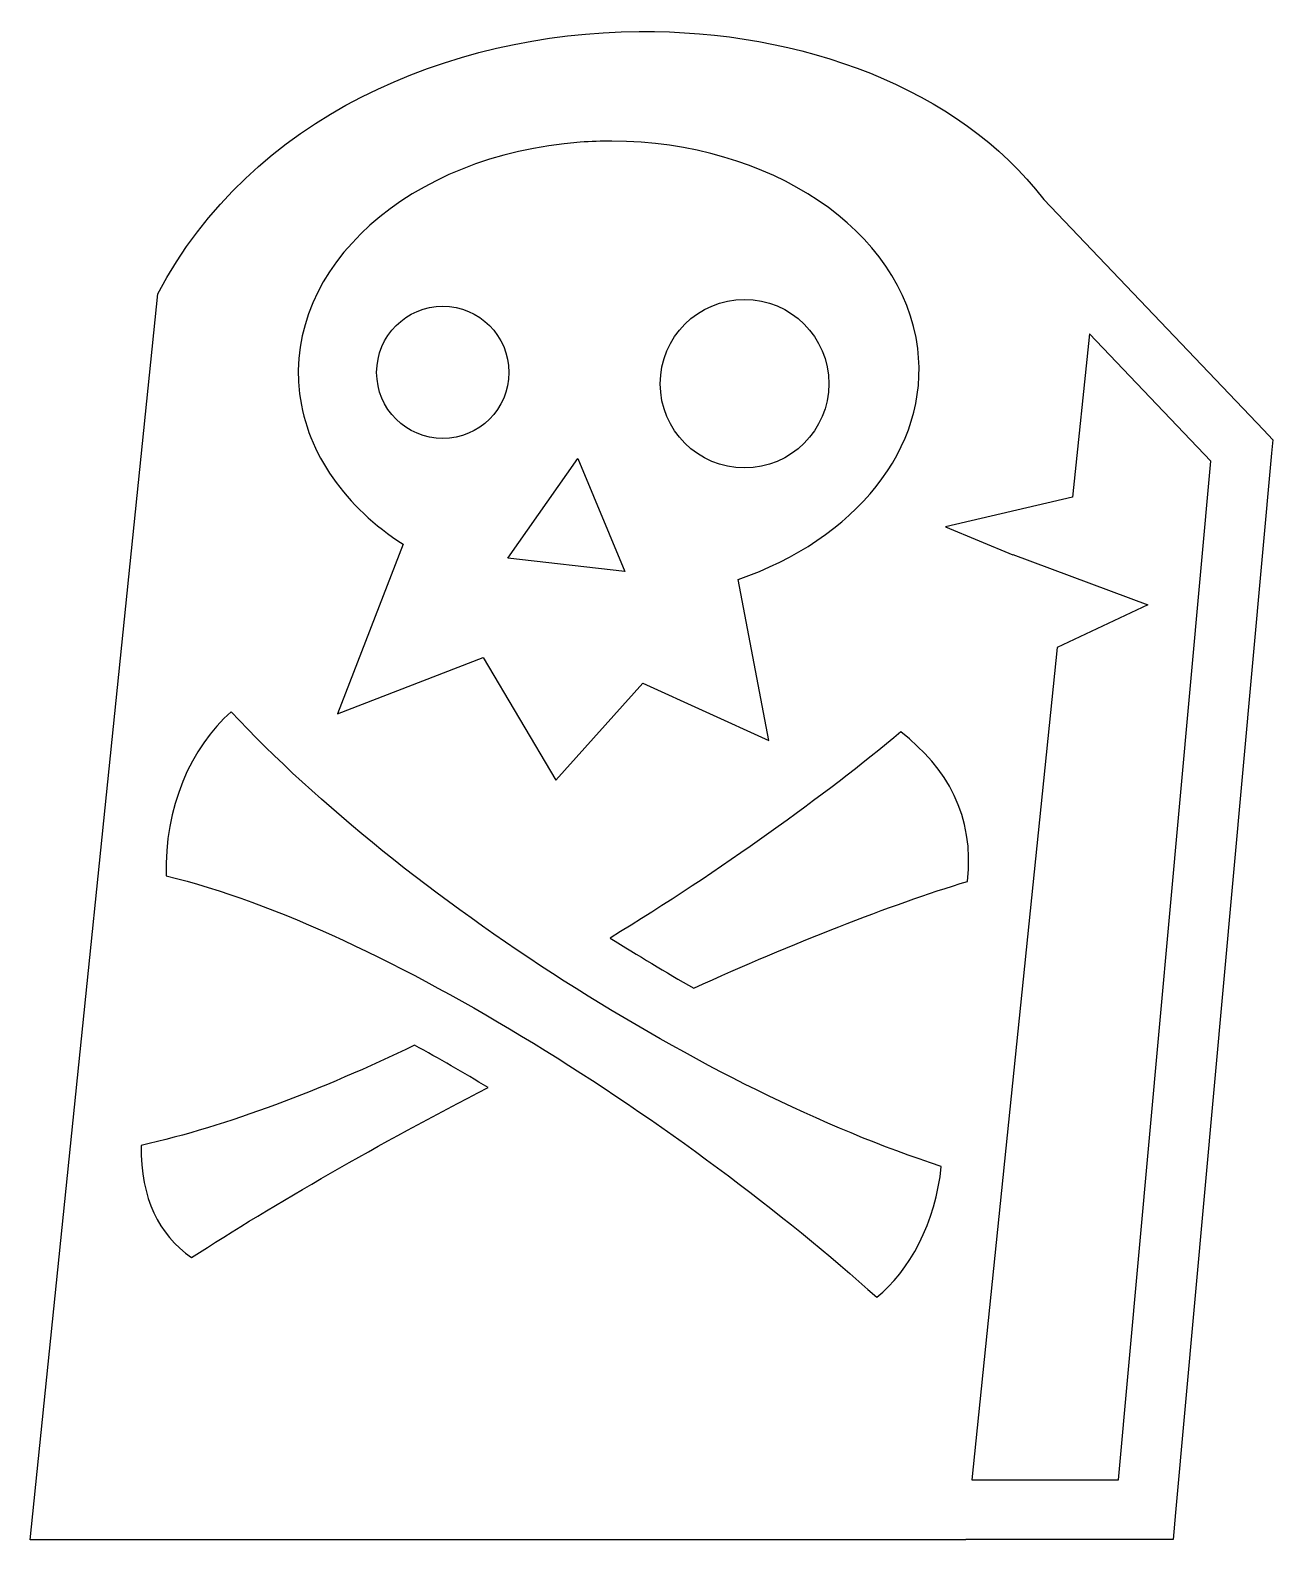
# Model space of a CAD drawing. Header units: centimetres. Extents: x -7.6 to 8.8, y -9.9 to 10.1.
import ezdxf

# ---------------------------------------------------------------- set-up
doc = ezdxf.new("R2010")
doc.units = ezdxf.units.CM
doc.header["$MEASUREMENT"] = 0
doc.layers.add('Layer 1', color=7, linetype='Continuous')

msp = doc.modelspace()

# ---------------------------------------------------------------- linework, layer by layer
at = {"layer": 'Layer 1'}
for points, knots in [([(0.47705, 10.03598), (-2.04333, 10.01574), (-4.64847, 8.90841), (-5.87585, 6.57294), (-5.87585, 6.57294), (-5.87585, 6.57294), (-7.55987, -9.8633), (-7.55987, -9.8633), (-7.55987, -9.8633), (-7.55987, -9.8633), (4.78859, -9.8633), (4.78859, -9.8633), (4.78859, -9.8633), (4.78859, -9.8633), (4.78859, -9.86077), (4.78859, -9.86077), (4.78859, -9.86077), (4.78859, -9.86077), (7.5242, -9.86077), (7.5242, -9.86077), (7.5242, -9.86077), (7.5242, -9.86077), (7.55722, -9.50234), (7.55722, -9.50234), (7.55722, -9.50234), (7.55722, -9.50234), (8.82226, 4.47246), (8.82226, 4.47246), (8.82226, 4.47246), (8.82226, 4.47246), (8.83934, 4.65032), (8.83934, 4.65032), (8.83934, 4.65032), (8.83934, 4.65032), (8.71545, 4.78083), (8.71545, 4.78083), (8.71545, 4.78083), (8.71545, 4.78083), (5.8164, 7.82089), (5.8164, 7.82089), (5.8164, 7.82089), (4.69431, 9.28564), (2.61669, 10.05314), (0.47688, 10.03597), (0.47688, 10.03597), (0.47688, 10.03597), (0.47705, 10.03598), (0.47705, 10.03598)], [0, 0, 0, 0, 0.07692308, 0.07692308, 0.07692308, 0.07692308, 0.15384615, 0.15384615, 0.15384615, 0.15384615, 0.23076923, 0.23076923, 0.23076923, 0.23076923, 0.30769231, 0.30769231, 0.30769231, 0.30769231, 0.38461538, 0.38461538, 0.38461538, 0.38461538, 0.46153846, 0.46153846, 0.46153846, 0.46153846, 0.53846154, 0.53846154, 0.53846154, 0.53846154, 0.61538462, 0.61538462, 0.61538462, 0.61538462, 0.69230769, 0.69230769, 0.69230769, 0.69230769, 0.76923077, 0.76923077, 0.76923077, 0.76923077, 0.84615385, 0.84615385, 0.84615385, 0.84615385, 1, 1, 1, 1]), ([(0.11727, 8.58907), (2.19349, 8.58485), (3.95894, 7.4171), (4.15359, 5.85347), (4.15359, 5.85347), (4.31745, 4.53699), (3.31753, 3.3349), (1.78164, 2.80548), (1.78164, 2.80548), (1.78164, 2.80548), (2.19016, 0.68401), (2.19016, 0.68401), (2.19016, 0.68401), (2.19016, 0.68401), (0.52714, 1.43641), (0.52714, 1.43641), (0.52714, 1.43641), (0.52714, 1.43641), (-0.62459, 0.15687), (-0.62459, 0.15687), (-0.62459, 0.15687), (-0.62459, 0.15687), (-1.58391, 1.77633), (-1.58391, 1.77633), (-1.58391, 1.77633), (-1.58391, 1.77633), (-3.50255, 1.03573), (-3.50255, 1.03573), (-3.50255, 1.03573), (-3.50255, 1.03573), (-2.63937, 3.27063), (-2.63937, 3.27063), (-2.63937, 3.27063), (-3.39291, 3.76083), (-3.90496, 4.45627), (-4.0046, 5.25649), (-4.0046, 5.25649), (-4.21215, 6.92423), (-2.55453, 8.40981), (-0.30166, 8.5746), (-0.30166, 8.5746), (-0.16082, 8.58489), (-0.02103, 8.58936), (0.11736, 8.58906), (0.11736, 8.58906), (0.11736, 8.58906), (0.11727, 8.58907), (0.11727, 8.58907)], [0, 0, 0, 0, 0.07692308, 0.07692308, 0.07692308, 0.07692308, 0.15384615, 0.15384615, 0.15384615, 0.15384615, 0.23076923, 0.23076923, 0.23076923, 0.23076923, 0.30769231, 0.30769231, 0.30769231, 0.30769231, 0.38461538, 0.38461538, 0.38461538, 0.38461538, 0.46153846, 0.46153846, 0.46153846, 0.46153846, 0.53846154, 0.53846154, 0.53846154, 0.53846154, 0.61538462, 0.61538462, 0.61538462, 0.61538462, 0.69230769, 0.69230769, 0.69230769, 0.69230769, 0.76923077, 0.76923077, 0.76923077, 0.76923077, 0.84615385, 0.84615385, 0.84615385, 0.84615385, 1, 1, 1, 1]), ([(-2.11493, 6.41084), (-2.59666, 6.41084), (-2.9873, 6.02028), (-2.9873, 5.53855), (-2.9873, 5.53855), (-2.9873, 5.05682), (-2.59666, 4.66618), (-2.11493, 4.66618), (-2.11493, 4.66618), (-1.6332, 4.66618), (-1.2426, 5.05682), (-1.2426, 5.53855), (-1.2426, 5.53855), (-1.2426, 6.02036), (-1.63316, 6.41088), (-2.11489, 6.41088), (-2.11489, 6.41088), (-2.11489, 6.41088), (-2.11493, 6.41084), (-2.11493, 6.41084)], [0, 0, 0, 0, 0.16666667, 0.16666667, 0.16666667, 0.16666667, 0.33333333, 0.33333333, 0.33333333, 0.33333333, 0.5, 0.5, 0.5, 0.5, 0.66666667, 0.66666667, 0.66666667, 0.66666667, 1, 1, 1, 1]), ([(1.86724, 6.50175), (1.25285, 6.50175), (0.7551, 6.004), (0.7551, 5.38961), (0.7551, 5.38961), (0.7551, 4.77522), (1.25289, 4.27743), (1.86728, 4.27743), (1.86728, 4.27743), (2.48167, 4.27743), (2.9795, 4.77518), (2.9795, 5.38961), (2.9795, 5.38961), (2.9795, 6.00408), (2.48171, 6.50179), (1.86732, 6.50179), (1.86732, 6.50179), (1.86732, 6.50179), (1.86724, 6.50175), (1.86724, 6.50175)], [0, 0, 0, 0, 0.16666667, 0.16666667, 0.16666667, 0.16666667, 0.33333333, 0.33333333, 0.33333333, 0.33333333, 0.5, 0.5, 0.5, 0.5, 0.66666667, 0.66666667, 0.66666667, 0.66666667, 1, 1, 1, 1]), ([(6.41881, 6.04849), (6.41881, 6.04849), (8.02246, 4.36574), (8.02246, 4.36574), (8.02246, 4.36574), (8.02246, 4.36574), (6.80486, -9.0726), (6.80486, -9.0726), (6.80486, -9.0726), (6.80486, -9.0726), (4.86914, -9.07261), (4.86914, -9.07261), (4.86914, -9.07261), (4.86914, -9.07261), (5.99443, 1.91084), (5.99443, 1.91084), (5.99443, 1.91084), (5.99443, 1.91084), (7.19095, 2.47083), (7.19095, 2.47083), (7.19095, 2.47083), (7.19095, 2.47083), (5.40682, 3.13498), (5.40682, 3.13498), (5.40682, 3.13498), (5.40682, 3.13498), (5.40682, 3.13106), (5.40682, 3.13106), (5.40682, 3.13106), (5.40682, 3.13106), (4.51982, 3.49994), (4.51982, 3.49994), (4.51982, 3.49994), (4.51982, 3.49994), (6.19735, 3.89126), (6.19735, 3.89126), (6.19735, 3.89126), (6.19735, 3.89126), (6.41873, 6.04845), (6.41873, 6.04845), (6.41873, 6.04845), (6.41873, 6.04845), (6.41881, 6.04849), (6.41881, 6.04849)], [0, 0, 0, 0, 0.08333333, 0.08333333, 0.08333333, 0.08333333, 0.16666667, 0.16666667, 0.16666667, 0.16666667, 0.25, 0.25, 0.25, 0.25, 0.33333333, 0.33333333, 0.33333333, 0.33333333, 0.41666667, 0.41666667, 0.41666667, 0.41666667, 0.5, 0.5, 0.5, 0.5, 0.58333333, 0.58333333, 0.58333333, 0.58333333, 0.66666667, 0.66666667, 0.66666667, 0.66666667, 0.75, 0.75, 0.75, 0.75, 0.83333333, 0.83333333, 0.83333333, 0.83333333, 1, 1, 1, 1]), ([(-0.33207, 4.40132), (-0.33207, 4.40132), (-1.25715, 3.08753), (-1.25715, 3.08753), (-1.25715, 3.08753), (-1.25715, 3.08753), (0.28594, 2.90958), (0.28594, 2.90958), (0.28594, 2.90958), (0.28594, 2.90958), (-0.33203, 4.40127), (-0.33203, 4.40127), (-0.33203, 4.40127), (-0.33203, 4.40127), (-0.33207, 4.40132), (-0.33207, 4.40132)], [0, 0, 0, 0, 0.2, 0.2, 0.2, 0.2, 0.4, 0.4, 0.4, 0.4, 0.6, 0.6, 0.6, 0.6, 1, 1, 1, 1]), ([(-4.90856, 1.06213), (-2.60682, -1.40402), (1.391, -3.94802), (4.46454, -4.93626), (4.46454, -4.93626), (4.39353, -5.67083), (4.03907, -6.32856), (3.61325, -6.6638), (3.61325, -6.6638), (1.14204, -4.44113), (-2.87547, -1.80225), (-5.76385, -1.10294), (-5.76385, -1.10294), (-5.79413, -0.20868), (-5.43819, 0.59453), (-4.9086, 1.06213), (-4.9086, 1.06213), (-4.9086, 1.06213), (-4.90856, 1.06213), (-4.90856, 1.06213)], [0, 0, 0, 0, 0.16666667, 0.16666667, 0.16666667, 0.16666667, 0.33333333, 0.33333333, 0.33333333, 0.33333333, 0.5, 0.5, 0.5, 0.5, 0.66666667, 0.66666667, 0.66666667, 0.66666667, 1, 1, 1, 1]), ([(3.93216, 0.79596), (4.53668, 0.31525), (4.907, -0.29931), (4.8098, -1.17666), (4.8098, -1.17666), (3.77559, -1.49149), (2.51595, -1.99021), (1.19651, -2.58406), (1.19651, -2.58406), (0.82788, -2.37508), (0.45878, -2.15361), (0.09356, -1.92392), (0.09356, -1.92392), (1.57408, -1.02127), (2.92261, -0.04593), (3.93211, 0.79591), (3.93211, 0.79591), (3.93211, 0.79591), (3.93216, 0.79596), (3.93216, 0.79596)], [0, 0, 0, 0, 0.16666667, 0.16666667, 0.16666667, 0.16666667, 0.33333333, 0.33333333, 0.33333333, 0.33333333, 0.5, 0.5, 0.5, 0.5, 0.66666667, 0.66666667, 0.66666667, 0.66666667, 1, 1, 1, 1]), ([(-2.48665, -3.33776), (-2.16474, -3.51495), (-1.84076, -3.70167), (-1.51679, -3.89649), (-1.51679, -3.89649), (-2.95231, -4.63806), (-4.32716, -5.42268), (-5.42913, -6.14067), (-5.42913, -6.14067), (-5.87303, -5.82462), (-6.0953, -5.37638), (-6.09593, -4.65952), (-6.09593, -4.65952), (-4.94812, -4.40246), (-3.71188, -3.92854), (-2.4866, -3.33781), (-2.4866, -3.33781), (-2.4866, -3.33781), (-2.48665, -3.33776), (-2.48665, -3.33776)], [0, 0, 0, 0, 0.16666667, 0.16666667, 0.16666667, 0.16666667, 0.33333333, 0.33333333, 0.33333333, 0.33333333, 0.5, 0.5, 0.5, 0.5, 0.66666667, 0.66666667, 0.66666667, 0.66666667, 1, 1, 1, 1])]:
    msp.add_open_spline(points, degree=3, knots=knots, dxfattribs=at)

doc.saveas('drawing.dxf')
